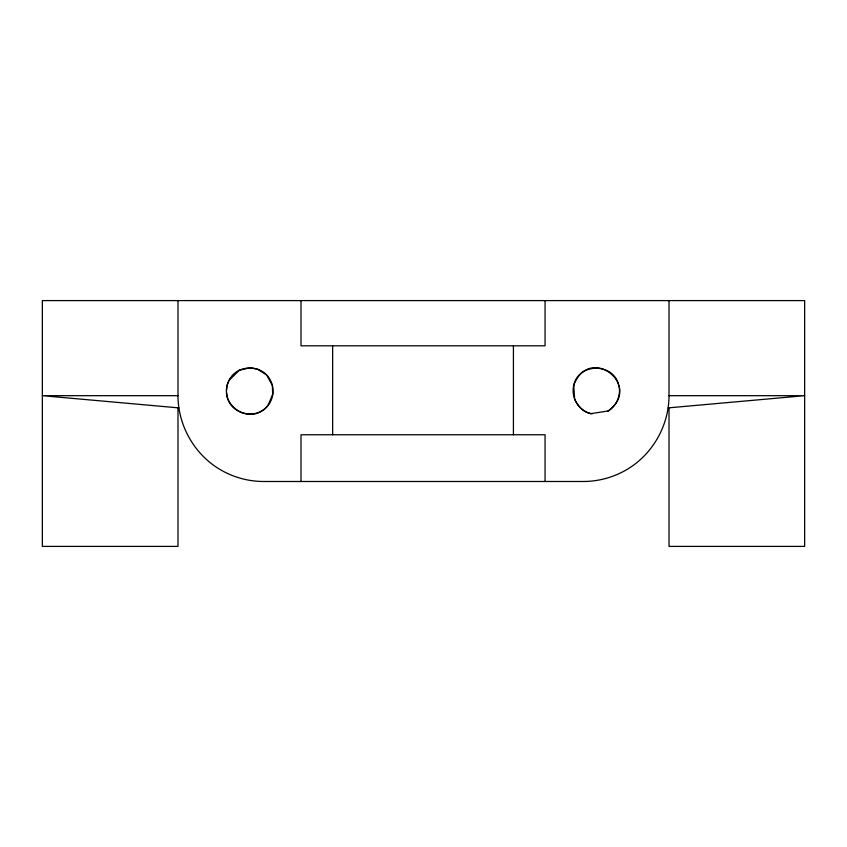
<?xml version="1.0" encoding="UTF-8"?>
<svg xmlns="http://www.w3.org/2000/svg" width="847" height="847" viewBox="0 0 847 847"><rect width="100%" height="100%" fill="white"/><g stroke="black" fill="none" stroke-linecap="round" stroke-linejoin="round"><path stroke-width="1.27" d="M177.986 300.6L177.986 395.687C177.986 424.4 193.232 452.34 217.383 467.862A85.896 85.896 0 0 0 263.777 481.498L583.223 481.488A85.896 85.896 0 0 0 629.607 467.851C653.778 452.34 669.014 424.4 669.014 395.687L669.014 300.6M226.583 390.372L227.091 385.374L228.934 380.568L239.256 370.245L250.299 367.757L257.795 369.324L266.593 374.977L272.363 385.374L272.681 394.162L268.552 404.305C256.832 422.113 227.345 413.865 226.657 392.743M607.85 411.144C616.542 406.052 621.211 395.253 618.977 385.374M668.135 407.894L804.65 395.687L669.014 395.687M177.986 395.687L42.35 395.687L178.865 407.894M592.392 413.76C584.07 412.987 577.887 406.38 574.637 399.106L573.715 385.374C578.31 363.067 612.413 362.41 618.511 384.178M669.014 407.64L669.014 546.4L804.65 546.4L804.65 300.6L42.35 300.6L42.35 546.4L177.986 546.4L177.986 407.64M545.066 300.6L545.066 345.82L301.003 345.82L301.003 300.6M545.066 481.488L545.066 434.755L301.003 434.755L301.003 481.488M513.42 345.82L513.42 434.755M332.649 345.82L332.649 434.755M573.715 385.374C570.783 397.561 578.533 410.583 590.666 413.685L608.273 410.964C643.095 385.48 589.311 343.638 573.715 385.374M229.717 379.043C215.53 403.807 249.812 427.269 267.79 405.861A23.462 23.462 0 0 0 267.779 376.216C258.091 364.252 237.393 365.47 229.717 379.043"/></g></svg>
